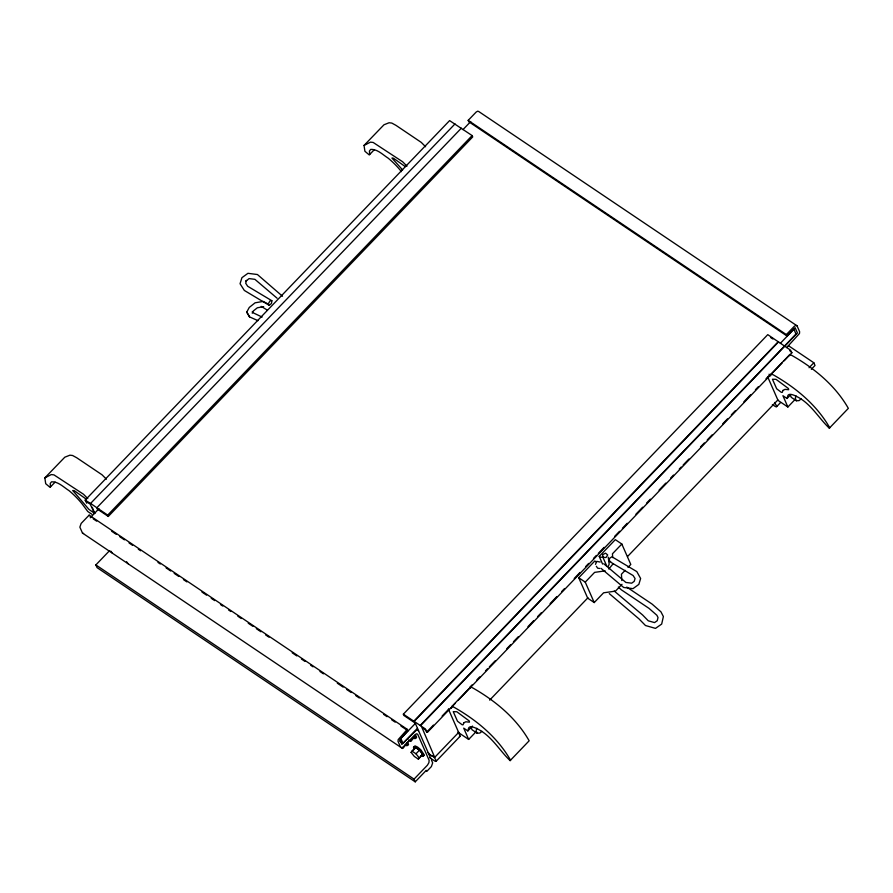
<?xml version="1.0" encoding="UTF-8"?>
<svg xmlns="http://www.w3.org/2000/svg" width="893" height="893" viewBox="0 0 893 893"><rect width="100%" height="100%" fill="white"/><g stroke="black" fill="none" stroke-linecap="round" stroke-linejoin="round"><path stroke-width="1.34" d="M106.401 479.184L102.059 474.808L76.72 457.752L72.59 455.497L69.9 455.184L64.809 457.194L44.851 477.867L45.699 483.693L50.041 487.355L55.143 482.097M425.604 146.753L421.25 142.378L395.923 125.321L391.793 123.067L389.091 122.754L384.001 124.763L364.043 145.436L364.902 151.263L369.244 154.924L374.346 149.667M277.098 298.217L254.885 279.33L249.091 278.594L245.776 281.25L246.568 280.424L245.698 283.226L247.662 286.251L271.885 300.751L271.461 303.486L269.262 305.361L244.325 290.437L240.05 283.74L241.925 277.69L247.941 273.314L257.43 274.531L282.512 296.253M603.757 563.751L625.881 582.448L631.675 583.185L634.197 581.354L635.068 578.552L633.104 575.527L608.926 561.139L609.673 558.259L611.895 556.763L636.809 571.598L640.638 578.508L638.819 584.402L632.97 588.654L623.671 587.46L600.989 568.305M476.125 731.68L468.669 739.437L463.713 728.141L467.843 730.932L468.591 728.241A25.439 6.831 43.8 0 1 476.36 728.398C491.228 735.084 499.064 750.142 510.126 760.624L529.158 740.788C516.21 718.05 495.347 700.815 472.844 687.967L470.578 686.985L451.947 706.374L451.389 708.261L450.563 707.702M795.317 399.249L787.872 407.007L782.915 395.711L787.046 398.501L787.782 395.811A25.439 6.831 43.8 0 1 795.551 395.967C810.42 402.654 818.267 417.712 829.318 428.194L848.35 408.358C835.413 385.62 814.539 368.385 792.046 355.537L789.769 354.554L771.15 373.944L770.581 375.83L769.074 374.2M476.84 728.275L476.103 730.809L477.152 733.209L479.865 733.053L481.919 731.311M796.031 395.845L795.306 398.378L796.355 400.767L799.056 400.622L801.121 398.881M470.176 688.068L470.578 686.985M789.367 355.637L789.769 354.554M608.289 566.285L609.16 564.209L608.245 557.187M613.045 563.885L608.792 569.008M622.008 584.312L615.478 591.121L603.59 592.807L594.225 602.563L587.706 598.176L578.742 577.749L594.827 560.983L596.256 561.943M595.464 564.365L596.803 561.373L600.129 562.054M258.01 320.665L249.549 316.903L246.747 312.092L249.27 307.438L255.085 302.816L263.122 301.421L268.023 303.921M252.183 313.13L253.355 310.954L257.351 307.784L263.658 306.69M402.486 748.457L406.784 743.534L402.486 748.457L82.469 533.054L79.868 527.138L81.151 523.443L89.133 515.138L407.297 729.358L407.889 730.708L399.863 739.315L401.828 744.472L415.691 730.809L417.277 729.905L418.627 730.887M410.534 741.38L414.832 736.457L410.534 741.38L408.525 740.018M411.115 752.397L415.412 747.474L419.442 750.187L422.612 754.205L421.775 755.511L418.326 759.117L414.296 756.416L411.115 752.397L415.412 747.474M418.326 759.117L422.612 754.205M510.126 760.624L510.539 760.177C497.591 737.439 476.728 720.205 454.224 707.368L451.947 706.374M829.318 428.194L829.731 427.747C816.782 405.009 795.92 387.774 773.427 374.926L771.15 373.944M411.963 751.091L415.982 753.792L419.442 750.187M94.625 513.531L90.171 504.11L87.012 501.989L86.699 503.183L85.192 500.125L449.603 120.6L472.129 135.58L472.721 136.919L108.299 516.444L97.036 508.865M85.192 500.125L90.517 503.496L455.017 123.904M784.166 360.794L791.879 352.757L790.528 350.145L767.768 334.641L403.357 714.166L420.503 725.674L797.438 332.989L795.116 327.675L786.934 335.947L468.769 121.716L468.178 120.376L476.159 112.06L477.744 111.156L478.86 111.603L797.036 325.822L799.626 331.738L799.481 333.502L786.7 347.556M90.606 503.429L96.857 507.76L461.357 128.168M90.249 517.795L98.944 508.742M462.987 129.608L470.711 121.56M108.299 516.444L107.707 515.105L472.129 135.58M431.498 760.189L432.67 762.879L431.386 766.574L426.731 771.418L426.262 770.346L415.223 781.844L97.047 567.613L95.864 564.923L109.236 550.992M413.928 721.12L778.35 341.595M414.173 721.41L778.584 341.885M407.297 729.358L398.189 739.605L398.032 741.369L400.633 747.274L401.75 747.72L403.335 746.816L414.977 734.693L416.562 733.789L417.678 734.225L429.12 760.3L428.919 762.644L427.401 765.223L414.039 779.142L415.223 781.844M786.934 335.947L786.342 334.596L794.323 326.291L795.92 325.387L797.036 325.822M415.345 723.43L400.868 738.511L402.989 743.356L417.477 728.275M780.359 343.292L793.877 329.216L795.998 334.049L420.268 725.395M455.43 703.171L427.468 732.282L426.709 732.104L433.451 725.083M442.124 716.041L448.878 709.02M470.086 686.929L472.017 684.92M476.84 679.897L479.731 676.883M485.513 670.866L487.444 668.857M489.364 666.848L495.157 660.82M506.722 648.776L510.573 644.757M513.464 641.743L518.286 636.72M527.93 626.685L533.713 620.657M537.575 616.639L541.426 612.631M550.099 603.59L556.852 596.569M561.675 591.546L564.566 588.532M574.21 578.485L579.992 572.469M585.775 566.441L588.666 563.427M593.488 558.415L596.379 555.401M598.31 553.392L604.092 547.364M614.697 536.325L619.519 531.302M622.41 528.288L627.232 523.265M635.905 514.234L642.659 507.202M646.51 503.183L650.361 499.176M659.045 490.134L665.787 483.102M670.61 478.09L673.501 475.076M679.283 469.048L681.214 467.039M683.145 465.03L688.927 459.013M700.492 446.958L704.354 442.95M707.245 439.936L712.067 434.913M722.671 423.874L727.494 418.85M731.345 414.832L735.207 410.813M743.88 401.783L750.633 394.751M755.445 389.728L758.336 386.725M766.049 378.688L769.911 374.669M458.321 700.157L782.246 362.804M602.585 564.075L599.225 556.417L615.31 539.651L621.829 544.038L630.793 564.465L627.98 567.401M594.225 602.563L585.25 582.124L594.615 572.368L605.186 570.873M621.829 544.038L612.453 553.794L612.676 557.578M428.194 752.665L429.857 754.775L434.712 757.353L458.812 732.249M489.665 700.123L587.996 597.707M627.522 556.54L777.915 399.908M809.058 367.737L813.836 362.77L788.374 345.636M811.335 369.3L815.019 365.471L813.836 362.77M436.152 761.249L460.096 736.312M776.631 406.65L780.46 402.665M467.843 730.932L472.497 726.076M787.046 398.501L790.763 394.617M625.178 570.326L621.428 574.221L621.796 580.528M364.043 145.436L370.472 142.143L373.174 142.456L402.631 161.767L406.985 166.143M44.851 477.867L51.281 474.574L53.971 474.886L83.44 494.197L87.782 498.573M96.857 507.76L107.707 515.105M415.647 738.009L416.596 737.339L415.591 735.051M407.599 745.086L408.548 744.416L407.532 742.128M414.14 746.57L415.089 745.901L417.634 747.117L420.793 749.752L424.387 755.087L423.427 755.746L421.73 754.942M791.879 352.757L789.78 350.659M603.166 556.942L600.643 557.366L599.225 556.417M271.885 300.751L269.954 300.941L268.335 303.787L269.262 305.361M602.942 557.321L606.057 557.511L607.686 554.955L605.599 553.18L602.663 554.642L602.942 557.321L606.838 566.24M599.627 568.461L597.674 568.194L596.334 566.251M608.926 561.139L610.678 561.418M82.469 533.054L83.585 533.501M432.725 756.137L430.326 755.177L428.216 752.732M413.28 737.886L414.977 738.701L415.926 738.031L414.921 735.743M405.232 744.974L406.929 745.778L407.878 745.108L406.873 742.82M421.072 755.634L422.769 756.438L423.717 755.779L420.134 750.444L414.419 746.593L413.47 747.262L414.475 749.551M261.191 306.377L267.297 310.105M262.14 317.071L252.953 312.717L252.295 311.579M626.752 587.081L652.057 604.059L660.965 611.85L663.376 616.561L661.68 624.073L655.495 628.382L645.483 625.524L639.031 618.916L609.272 593.611M468.178 120.376L786.342 334.596M770.614 337.498L772.869 339.016M796.355 400.767L791.287 397.363L790.238 394.974M787.872 407.007L778.015 400.377L767.623 376.69M772.378 404.551L774.666 406.092A3.985 1.072 43.8 0 0 776.53 405.835L774.555 402.453M578.742 577.749L585.25 582.124M477.152 733.209L472.084 729.793L471.035 727.404M468.669 739.437L458.823 732.807L448.42 709.12M420.503 725.674L425.369 728.945L427.468 732.282M91.89 514.279L87.76 511.499L83.049 505.137A25.439 6.831 43.8 0 0 68.951 490.581C63.559 487.176 58.391 481.517 51.548 481.807L50.22 483.459L50.488 486.942M93.196 518.822L96.667 521.155M111.703 531.279L116.336 534.394M119.807 536.738L124.428 539.852M129.061 542.966L132.532 545.299M138.315 549.195L140.625 550.758M157.983 562.445L160.305 563.996M166.087 567.892L170.708 571.007M174.18 573.351L178.812 576.465M183.433 579.579L186.905 581.912M201.952 592.048L206.573 595.162M211.206 598.277L214.677 600.609M220.459 604.505L222.781 606.068M228.563 609.964L230.874 611.515M237.817 616.192L241.289 618.525M248.232 623.202L252.853 626.317M256.324 628.661L260.957 631.775M265.589 634.89L269.061 637.222M292.19 652.805L296.822 655.92M301.454 659.034L304.926 661.378M310.708 665.274L313.019 666.825M319.962 671.503L323.433 673.835M337.32 683.19L343.102 687.085M346.573 689.418L351.206 692.533M355.827 695.647L359.299 697.991M383.599 714.344L387.071 716.688M391.692 719.803L395.164 722.136M400.946 726.031L407.889 730.708M429.611 757.599L434.188 760.68A3.985 1.072 43.8 0 0 436.063 760.423L434.076 757.052M399.528 741.023L402.989 743.356M95.864 564.923L414.039 779.142M458.02 732.115L459.995 735.497A3.985 1.072 43.8 0 1 459.404 736.412M405.232 166.578L393.467 158.251L391.96 158.072L402.631 169.983M86.029 499.008L74.275 490.681L72.757 490.503L88.865 509.323L94.703 513.442L92.28 507.28M618.358 587.058L621.316 589.804L649.01 608.367L656.868 615.255L658.029 617.532L657.226 620.735L654.547 622.6L648.296 620.814L642.625 614.998L614.261 591.066M415.982 753.792L419.163 757.811M126.56 561.742L128.157 563.751M110.721 551.07L112.317 553.08M426.709 732.104L425.068 729.603L421.92 727.482L434.712 757.353M246.747 312.092L249.549 316.903M430.783 758.581L415.212 723.084L403.949 715.505L403.357 714.166M89.133 515.138L89.434 515.808M369.691 154.511L369.423 151.029L370.751 149.377C377.583 149.086 382.762 154.746 388.154 158.15A25.439 6.831 43.8 0 1 401.448 171.668M463.813 722.828L463.087 724.792L462.139 724.759L457.484 721.209L453.242 711.665L456.814 711.754L469.249 720.964L469.461 722.147L465.811 721.79L463.813 722.828M783.005 390.397L782.279 392.362L781.33 392.328L776.676 388.779L772.445 379.235L776.006 379.324L788.452 388.533L788.664 389.716L785.003 389.359L783.005 390.397"/></g></svg>
